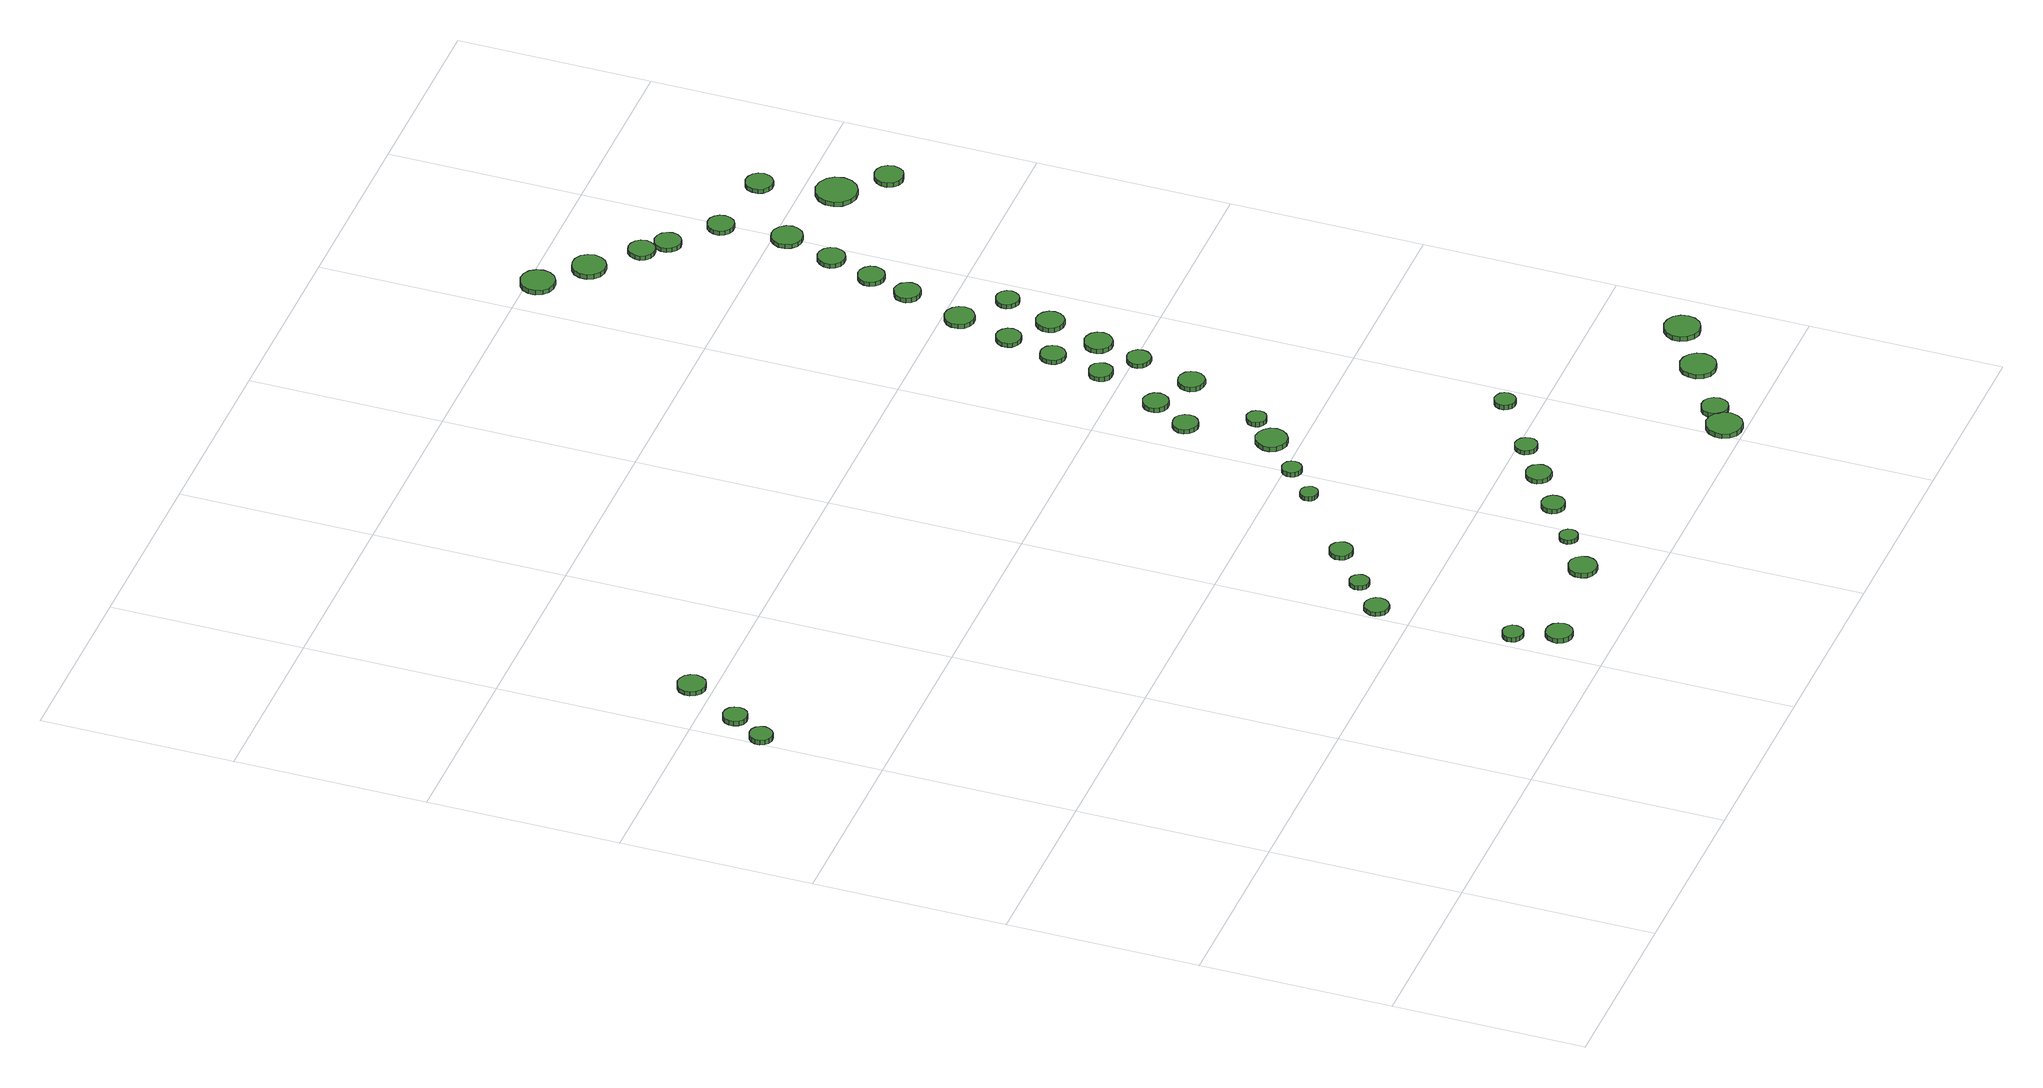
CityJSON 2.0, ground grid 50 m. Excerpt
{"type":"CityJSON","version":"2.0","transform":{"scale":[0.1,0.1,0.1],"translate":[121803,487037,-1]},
"CityObjects":{
"tree1":{"type":"SolitaryVegetationObject","attributes":{"function":"something"},"geometry":[{"type":"MultiSurface","lod":"1","boundaries":[[[0,1,2,3,4,5,6,7,8,9,10,11,12,13,14]],[[15,16,17,18,19,20,21,22,23,24,25,26,27,28,29]],[[0,29,28,1]],[[1,28,27,2]],[[2,27,26,3]],[[3,26,25,4]],[[4,25,24,5]],[[5,24,23,6]],[[6,23,22,7]],[[7,22,21,8]],[[8,21,20,9]],[[9,20,19,10]],[[10,19,18,11]],[[11,18,17,12]],[[12,17,16,13]],[[13,16,15,14]],[[14,15,29,0]]]}]},
"tree2":{"type":"SolitaryVegetationObject","attributes":{"function":"something"},"geometry":[{"type":"MultiSurface","lod":"1","boundaries":[[[30,31,32,33,34,35,36,37,38,39,40,41,42,43,44]],[[45,46,47,48,49,50,51,52,53,54,55,56,57,58,59]],[[30,59,58,31]],[[31,58,57,32]],[[32,57,56,33]],[[33,56,55,34]],[[34,55,54,35]],[[35,54,53,36]],[[36,53,52,37]],[[37,52,51,38]],[[38,51,50,39]],[[39,50,49,40]],[[40,49,48,41]],[[41,48,47,42]],[[42,47,46,43]],[[43,46,45,44]],[[44,45,59,30]]]}]},
"tree3":{"type":"SolitaryVegetationObject","attributes":{"function":"something"},"geometry":[{"type":"MultiSurface","lod":"1","boundaries":[[[60,61,62,63,64,65,66,67,68,69,70,71,72,73,74]],[[75,76,77,78,79,80,81,82,83,84,85,86,87,88,89]],[[60,89,88,61]],[[61,88,87,62]],[[62,87,86,63]],[[63,86,85,64]],[[64,85,84,65]],[[65,84,83,66]],[[66,83,82,67]],[[67,82,81,68]],[[68,81,80,69]],[[69,80,79,70]],[[70,79,78,71]],[[71,78,77,72]],[[72,77,76,73]],[[73,76,75,74]],[[74,75,89,60]]]}]},
"tree4":{"type":"SolitaryVegetationObject","attributes":{"function":"something"},"geometry":[{"type":"MultiSurface","lod":"1","boundaries":[[[90,91,92,93,94,95,96,97,98,99,100,101,102,103,104]],[[105,106,107,108,109,110,111,112,113,114,115,116,117,118,119]],[[90,119,118,91]],[[91,118,117,92]],[[92,117,116,93]],[[93,116,115,94]],[[94,115,114,95]],[[95,114,113,96]],[[96,113,112,97]],[[97,112,111,98]],[[98,111,110,99]],[[99,110,109,100]],[[100,109,108,101]],[[101,108,107,102]],[[102,107,106,103]],[[103,106,105,104]],[[104,105,119,90]]]}]},
"tree5":{"type":"SolitaryVegetationObject","attributes":{"function":"something"},"geometry":[{"type":"MultiSurface","lod":"1","boundaries":[[[120,121,122,123,124,125,126,127,128,129,130,131,132,133,134]],[[135,136,137,138,139,140,141,142,143,144,145,146,147,148,149]],[[120,149,148,121]],[[121,148,147,122]],[[122,147,146,123]],[[123,146,145,124]],[[124,145,144,125]],[[125,144,143,126]],[[126,143,142,127]],[[127,142,141,128]],[[128,141,140,129]],[[129,140,139,130]],[[130,139,138,131]],[[131,138,137,132]],[[132,137,136,133]],[[133,136,135,134]],[[134,135,149,120]]]}]},
"tree6":{"type":"SolitaryVegetationObject","attributes":{"function":"something"},"geometry":[{"type":"MultiSurface","lod":"1","boundaries":[[[150,151,152,153,154,155,156,157,158,159,160,161,162,163,164]],[[165,166,167,168,169,170,171,172,173,174,175,176,177,178,179]],[[150,179,178,151]],[[151,178,177,152]],[[152,177,176,153]],[[153,176,175,154]],[[154,175,174,155]],[[155,174,173,156]],[[156,173,172,157]],[[157,172,171,158]],[[158,171,170,159]],[[159,170,169,160]],[[160,169,168,161]],[[161,168,167,162]],[[162,167,166,163]],[[163,166,165,164]],[[164,165,179,150]]]}]},
"tree7":{"type":"SolitaryVegetationObject","attributes":{"function":"something"},"geometry":[{"type":"MultiSurface","lod":"1","boundaries":[[[180,181,182,183,184,185,186,187,188,189,190,191,192,193,194]],[[195,196,197,198,199,200,201,202,203,204,205,206,207,208,209]],[[180,209,208,181]],[[181,208,207,182]],[[182,207,206,183]],[[183,206,205,184]],[[184,205,204,185]],[[185,204,203,186]],[[186,203,202,187]],[[187,202,201,188]],[[188,201,200,189]],[[189,200,199,190]],[[190,199,198,191]],[[191,198,197,192]],[[192,197,196,193]],[[193,196,195,194]],[[194,195,209,180]]]}]},
"tree8":{"type":"SolitaryVegetationObject","attributes":{"function":"something"},"geometry":[{"type":"MultiSurface","lod":"1","boundaries":[[[210,211,212,213,214,215,216,217,218,219,220,221,222,223,224]],[[225,226,227,228,229,230,231,232,233,234,235,236,237,238,239]],[[210,239,238,211]],[[211,238,237,212]],[[212,237,236,213]],[[213,236,235,214]],[[214,235,234,215]],[[215,234,233,216]],[[216,233,232,217]],[[217,232,231,218]],[[218,231,230,219]],[[219,230,229,220]],[[220,229,228,221]],[[221,228,227,222]],[[222,227,226,223]],[[223,226,225,224]],[[224,225,239,210]]]}]},
"tree9":{"type":"SolitaryVegetationObject","attributes":{"function":"something"},"geometry":[{"type":"MultiSurface","lod":"1","boundaries":[[[240,241,242,243,244,245,246,247,248,249,250,251,252,253,254]],[[255,256,257,258,259,260,261,262,263,264,265,266,267,268,269]],[[240,269,268,241]],[[241,268,267,242]],[[242,267,266,243]],[[243,266,265,244]],[[244,265,264,245]],[[245,264,263,246]],[[246,263,262,247]],[[247,262,261,248]],[[248,261,260,249]],[[249,260,259,250]],[[250,259,258,251]],[[251,258,257,252]],[[252,257,256,253]],[[253,256,255,254]],[[254,255,269,240]]]}]},
"tree10":{"type":"SolitaryVegetationObject","attributes":{"function":"something"},"geometry":[{"type":"MultiSurface","lod":"1","boundaries":[[[270,271,272,273,274,275,276,277,278,279,280,281,282,283,284]],[[285,286,287,288,289,290,291,292,293,294,295,296,297,298,299]],[[270,299,298,271]],[[271,298,297,272]],[[272,297,296,273]],[[273,296,295,274]],[[274,295,294,275]],[[275,294,293,276]],[[276,293,292,277]],[[277,292,291,278]],[[278,291,290,279]],[[279,290,289,280]],[[280,289,288,281]],[[281,288,287,282]],[[282,287,286,283]],[[283,286,285,284]],[[284,285,299,270]]]}]},
"tree11":{"type":"SolitaryVegetationObject","attributes":{"function":"something"},"geometry":[{"type":"MultiSurface","lod":"1","boundaries":[[[300,301,302,303,304,305,306,307,308,309,310,311,312,313,314]],[[315,316,317,318,319,320,321,322,323,324,325,326,327,328,329]],[[300,329,328,301]],[[301,328,327,302]],[[302,327,326,303]],[[303,326,325,304]],[[304,325,324,305]],[[305,324,323,306]],[[306,323,322,307]],[[307,322,321,308]],[[308,321,320,309]],[[309,320,319,310]],[[310,319,318,311]],[[311,318,317,312]],[[312,317,316,313]],[[313,316,315,314]],[[314,315,329,300]]]}]},
"tree12":{"type":"SolitaryVegetationObject","attributes":{"function":"something"},"geometry":[{"type":"MultiSurface","lod":"1","boundaries":[[[330,331,332,333,334,335,336,337,338,339,340,341,342,343,344]],[[345,346,347,348,349,350,351,352,353,354,355,356,357,358,359]],[[330,359,358,331]],[[331,358,357,332]],[[332,357,356,333]],[[333,356,355,334]],[[334,355,354,335]],[[335,354,353,336]],[[336,353,352,337]],[[337,352,351,338]],[[338,351,350,339]],[[339,350,349,340]],[[340,349,348,341]],[[341,348,347,342]],[[342,347,346,343]],[[343,346,345,344]],[[344,345,359,330]]]}]},
"tree13":{"type":"SolitaryVegetationObject","attributes":{"function":"something"},"geometry":[{"type":"MultiSurface","lod":"1","boundaries":[[[360,361,362,363,364,365,366,367,368,369,370,371,372,373,374]],[[375,376,377,378,379,380,381,382,383,384,385,386,387,388,389]],[[360,389,388,361]],[[361,388,387,362]],[[362,387,386,363]],[[363,386,385,364]],[[364,385,384,365]],[[365,384,383,366]],[[366,383,382,367]],[[367,382,381,368]],[[368,381,380,369]],[[369,380,379,370]],[[370,379,378,371]],[[371,378,377,372]],[[372,377,376,373]],[[373,376,375,374]],[[374,375,389,360]]]}]},
"tree14":{"type":"SolitaryVegetationObject","attributes":{"function":"something"},"geometry":[{"type":"MultiSurface","lod":"1","boundaries":[[[390,391,392,393,394,395,396,397,398,399,400,401,402,403,404]],[[405,406,407,408,409,410,411,412,413,414,415,416,417,418,419]],[[390,419,418,391]],[[391,418,417,392]],[[392,417,416,393]],[[393,416,415,394]],[[394,415,414,395]],[[395,414,413,396]],[[396,413,412,397]],[[397,412,411,398]],[[398,411,410,399]],[[399,410,409,400]],[[400,409,408,401]],[[401,408,407,402]],[[402,407,406,403]],[[403,406,405,404]],[[404,405,419,390]]]}]},
"tree15":{"type":"SolitaryVegetationObject","attributes":{"function":"something"},"geometry":[{"type":"MultiSurface","lod":"1","boundaries":[[[420,421,422,423,424,425,426,427,428,429,430,431,432,433,434]],[[435,436,437,438,439,440,441,442,443,444,445,446,447,448,449]],[[420,449,448,421]],[[421,448,447,422]],[[422,447,446,423]],[[423,446,445,424]],[[424,445,444,425]],[[425,444,443,426]],[[426,443,442,427]],[[427,442,441,428]],[[428,441,440,429]],[[429,440,439,430]],[[430,439,438,431]],[[431,438,437,432]],[[432,437,436,433]],[[433,436,435,434]],[[434,435,449,420]]]}]},
"tree16":{"type":"SolitaryVegetationObject","attributes":{"function":"something"},"geometry":[{"type":"MultiSurface","lod":"1","boundaries":[[[450,451,452,453,454,455,456,457,458,459,460,461,462,463,464]],[[465,466,467,468,469,470,471,472,473,474,475,476,477,478,479]],[[450,479,478,451]],[[451,478,477,452]],[[452,477,476,453]],[[453,476,475,454]],[[454,475,474,455]],[[455,474,473,456]],[[456,473,472,457]],[[457,472,471,458]],[[458,471,470,459]],[[459,470,469,460]],[[460,469,468,461]],[[461,468,467,462]],[[462,467,466,463]],[[463,466,465,464]],[[464,465,479,450]]]}]},
"tree17":{"type":"SolitaryVegetationObject","attributes":{"function":"something"},"geometry":[{"type":"MultiSurface","lod":"1","boundaries":[[[480,481,482,483,484,485,486,487,488,489,490,491,492,493,494]],[[495,496,497,498,499,500,501,502,503,504,505,506,507,508,509]],[[480,509,508,481]],[[481,508,507,482]],[[482,507,506,483]],[[483,506,505,484]],[[484,505,504,485]],[[485,504,503,486]],[[486,503,502,487]],[[487,502,501,488]],[[488,501,500,489]],[[489,500,499,490]],[[490,499,498,491]],[[491,498,497,492]],[[492,497,496,493]],[[493,496,495,494]],[[494,495,509,480]]]}]},
"tree18":{"type":"SolitaryVegetationObject","attributes":{"function":"something"},"geometry":[{"type":"MultiSurface","lod":"1","boundaries":[[[510,511,512,513,514,515,516,517,518,519,520,521,522,523,524]],[[525,526,527,528,529,530,531,532,533,534,535,536,537,538,539]],[[510,539,538,511]],[[511,538,537,512]],[[512,537,536,513]],[[513,536,535,514]],[[514,535,534,515]],[[515,534,533,516]],[[516,533,532,517]],[[517,532,531,518]],[[518,531,530,519]],[[519,530,529,520]],[[520,529,528,521]],[[521,528,527,522]],[[522,527,526,523]],[[523,526,525,524]],[[524,525,539,510]]]}]},
"tree19":{"type":"SolitaryVegetationObject","attributes":{"function":"something"},"geometry":[{"type":"MultiSurface","lod":"1","boundaries":[[[540,541,542,543,544,545,546,547,548,549,550,551,552,553,554]],[[555,556,557,558,559,560,561,562,563,564,565,566,567,568,569]],[[540,569,568,541]],[[541,568,567,542]],[[542,567,566,543]],[[543,566,565,544]],[[544,565,564,545]],[[545,564,563,546]],[[546,563,562,547]],[[547,562,561,548]],[[548,561,560,549]],[[549,560,559,550]],[[550,559,558,551]],[[551,558,557,552]],[[552,557,556,553]],[[553,556,555,554]],[[554,555,569,540]]]}]},
"tree20":{"type":"SolitaryVegetationObject","attributes":{"function":"something"},"geometry":[{"type":"MultiSurface","lod":"1","boundaries":[[[570,571,572,573,574,575,576,577,578,579,580,581,582,583,584]],[[585,586,587,588,589,590,591,592,593,594,595,596,597,598,599]],[[570,599,598,571]],[[571,598,597,572]],[[572,597,596,573]],[[573,596,595,574]],[[574,595,594,575]],[[575,594,593,576]],[[576,593,592,577]],[[577,592,591,578]],[[578,591,590,579]],[[579,590,589,580]],[[580,589,588,581]],[[581,588,587,582]],[[582,587,586,583]],[[583,586,585,584]],[[584,585,599,570]]]}]},
"tree21":{"type":"SolitaryVegetationObject","attributes":{"function":"something"},"geometry":[{"type":"MultiSurface","lod":"1","boundaries":[[[600,601,602,603,604,605,606,607,608,609,610,611,612,613,614]],[[615,616,617,618,619,620,621,622,623,624,625,626,627,628,629]],[[600,629,628,601]],[[601,628,627,602]],[[602,627,626,603]],[[603,626,625,604]],[[604,625,624,605]],[[605,624,623,606]],[[606,623,622,607]],[[607,622,621,608]],[[608,621,620,609]],[[609,620,619,610]],[[610,619,618,611]],[[611,618,617,612]],[[612,617,616,613]],[[613,616,615,614]],[[614,615,629,600]]]}]},
"tree22":{"type":"SolitaryVegetationObject","attributes":{"function":"something"},"geometry":[{"type":"MultiSurface","lod":"1","boundaries":[[[630,631,632,633,634,635,636,637,638,639,640,641,642,643,644]],[[645,646,647,648,649,650,651,652,653,654,655,656,657,658,659]],[[630,659,658,631]],[[631,658,657,632]],[[632,657,656,633]],[[633,656,655,634]],[[634,655,654,635]],[[635,654,653,636]],[[636,653,652,637]],[[637,652,651,638]],[[638,651,650,639]],[[639,650,649,640]],[[640,649,648,641]],[[641,648,647,642]],[[642,647,646,643]],[[643,646,645,644]],[[644,645,659,630]]]}]},
"tree23":{"type":"SolitaryVegetationObject","attributes":{"function":"something"},"geometry":[{"type":"MultiSurface","lod":"1","boundaries":[[[660,661,662,663,664,665,666,667,668,669,670,671,672,673,674]],[[675,676,677,678,679,680,681,682,683,684,685,686,687,688,689]],[[660,689,688,661]],[[661,688,687,662]],[[662,687,686,663]],[[663,686,685,664]],[[664,685,684,665]],[[665,684,683,666]],[[666,683,682,667]],[[667,682,681,668]],[[668,681,680,669]],[[669,680,679,670]],[[670,679,678,671]],[[671,678,677,672]],[[672,677,676,673]],[[673,676,675,674]],[[674,675,689,660]]]}]},
"tree24":{"type":"SolitaryVegetationObject","attributes":{"function":"something"},"geometry":[{"type":"MultiSurface","lod":"1","boundaries":[[[690,691,692,693,694,695,696,697,698,699,700,701,702,703,704]],[[705,706,707,708,709,710,711,712,713,714,715,716,717,718,719]],[[690,719,718,691]],[[691,718,717,692]],[[692,717,716,693]],[[693,716,715,694]],[[694,715,714,695]],[[695,714,713,696]],[[696,713,712,697]],[[697,712,711,698]],[[698,711,710,699]],[[699,710,709,700]],[[700,709,708,701]],[[701,708,707,702]],[[702,707,706,703]],[[703,706,705,704]],[[704,705,719,690]]]}]},
"tree25":{"type":"SolitaryVegetationObject","attributes":{"function":"something"},"geometry":[{"type":"MultiSurface","lod":"1","boundaries":[[[720,721,722,723,724,725,726,727,728,729,730,731,732,733,734]],[[735,736,737,738,739,740,741,742,743,744,745,746,747,748,749]],[[720,749,748,721]],[[721,748,747,722]],[[722,747,746,723]],[[723,746,745,724]],[[724,745,744,725]],[[725,744,743,726]],[[726,743,742,727]],[[727,742,741,728]],[[728,741,740,729]],[[729,740,739,730]],[[730,739,738,731]],[[731,738,737,732]],[[732,737,736,733]],[[733,736,735,734]],[[734,735,749,720]]]}]},
"tree26":{"type":"SolitaryVegetationObject","attributes":{"function":"something"},"geometry":[{"type":"MultiSurface","lod":"1","boundaries":[[[750,751,752,753,754,755,756,757,758,759,760,761,762,763,764]],[[765,766,767,768,769,770,771,772,773,774,775,776,777,778,779]],[[750,779,778,751]],[[751,778,777,752]],[[752,777,776,753]],[[753,776,775,754]],[[754,775,774,755]],[[755,774,773,756]],[[756,773,772,757]],[[757,772,771,758]],[[758,771,770,759]],[[759,770,769,760]],[[760,769,768,761]],[[761,768,767,762]],[[762,767,766,763]],[[763,766,765,764]],[[764,765,779,750]]]}]},
"tree27":{"type":"SolitaryVegetationObject","attributes":{"function":"something"},"geometry":[{"type":"MultiSurface","lod":"1","boundaries":[[[780,781,782,783,784,785,786,787,788,789,790,791,792,793,794]],[[795,796,797,798,799,800,801,802,803,804,805,806,807,808,809]],[[780,809,808,781]],[[781,808,807,782]],[[782,807,806,783]],[[783,806,805,784]],[[784,805,804,785]],[[785,804,803,786]],[[786,803,802,787]],[[787,802,801,788]],[[788,801,800,789]],[[789,800,799,790]],[[790,799,798,791]],[[791,798,797,792]],[[792,797,796,793]],[[793,796,795,794]],[[794,795,809,780]]]}]},
"tree28":{"type":"SolitaryVegetationObject","attributes":{"function":"something"},"geometry":[{"type":"MultiSurface","lod":"1","boundaries":[[[810,811,812,813,814,815,816,817,818,819,820,821,822,823,824]],[[825,826,827,828,829,830,831,832,833,834,835,836,837,838,839]],[[810,839,838,811]],[[811,838,837,812]],[[812,837,836,813]],[[813,836,835,814]],[[814,835,834,815]],[[815,834,833,816]],[[816,833,832,817]],[[817,832,831,818]],[[818,831,830,819]],[[819,830,829,820]],[[820,829,828,821]],[[821,828,827,822]],[[822,827,826,823]],[[823,826,825,824]],[[824,825,839,810]]]}]},
"tree29":{"type":"SolitaryVegetationObject","attributes":{"function":"something"},"geometry":[{"type":"MultiSurface","lod":"1","boundaries":[[[840,841,842,843,844,845,846,847,848,849,850,851,852,853,854]],[[855,856,857,858,859,860,861,862,863,864,865,866,867,868,869]],[[840,869,868,841]],[[841,868,867,842]],[[842,867,866,843]],[[843,866,865,844]],[[844,865,864,845]],[[845,864,863,846]],[[846,863,862,847]],[[847,862,861,848]],[[848,861,860,849]],[[849,860,859,850]],[[850,859,858,851]],[[851,858,857,852]],[[852,857,856,853]],[[853,856,855,854]],[[854,855,869,840]]]}]},
"tree30":{"type":"SolitaryVegetationObject","attributes":{"function":"something"},"geometry":[{"type":"MultiSurface","lod":"1","boundaries":[[[870,871,872,873,874,875,876,877,878,879,880,881,882,883,884]],[[885,886,887,888,889,890,891,892,893,894,895,896,897,898,899]],[[870,899,898,871]],[[871,898,897,872]],[[872,897,896,873]],[[873,896,895,874]],[[874,895,894,875]],[[875,894,893,876]],[[876,893,892,877]],[[877,892,891,878]],[[878,891,890,879]],[[879,890,889,880]],[[880,889,888,881]],[[881,888,887,882]],[[882,887,886,883]],[[883,886,885,884]],[[884,885,899,870]]]}]},
"tree31":{"type":"SolitaryVegetationObject","attributes":{"function":"something"},"geometry":[{"type":"MultiSurface","lod":"1","boundaries":[[[900,901,902,903,904,905,906,907,908,909,910,911,912,913,914]],[[915,916,917,918,919,920,921,922,923,924,925,926,927,928,929]],[[900,929,928,901]],[[901,928,927,902]],[[902,927,926,903]],[[903,926,925,904]],[[904,925,924,905]],[[905,924,923,906]],[[906,923,922,907]],[[907,922,921,908]],[[908,921,920,909]],[[909,920,919,910]],[[910,919,918,911]],[[911,918,917,912]],[[912,917,916,913]],[[913,916,915,914]],[[914,915,929,900]]]}]},
"tree32":{"type":"SolitaryVegetationObject","attributes":{"function":"something"},"geometry":[{"type":"MultiSurface","lod":"1","boundaries":[[[930,931,932,933,934,935,936,937,938,939,940,941,942,943,944]],[[945,946,947,948,949,950,951,952,953,954,955,956,957,958,959]],[[930,959,958,931]],[[931,958,957,932]],[[932,957,956,933]],[[933,956,955,934]],[[934,955,954,935]],[[935,954,953,936]],[[936,953,952,937]],[[937,952,951,938]],[[938,951,950,939]],[[939,950,949,940]],[[940,949,948,941]],[[941,948,947,942]],[[942,947,946,943]],[[943,946,945,944]],[[944,945,959,930]]]}]},
"tree33":{"type":"SolitaryVegetationObject","attributes":{"function":"something"},"geometry":[{"type":"MultiSurface","lod":"1","boundaries":[[[960,961,962,963,964,965,966,967,968,969,970,971,972,973,974]],[[975,976,977,978,979,980,981,982,983,984,985,986,987,988,989]],[[960,989,988,961]],[[961,988,987,962]],[[962,987,986,963]],[[963,986,985,964]],[[964,985,984,965]],[[965,984,983,966]],[[966,983,982,967]],[[967,982,981,968]],[[968,981,980,969]],[[969,980,979,970]],[[970,979,978,971]],[[971,978,977,972]],[[972,977,976,973]],[[973,976,975,974]],[[974,975,989,960]]]}]},
"tree34":{"type":"SolitaryVegetationObject","attributes":{"function":"something"},"geometry":[{"type":"MultiSurface","lod":"1","boundaries":[[[990,991,992,993,994,995,996,997,998,999,1000,1001,1002,1003,1004]],[[1005,1006,1007,1008,1009,1010,1011,1012,1013,1014,1015,1016,1017,1018,1019]],[[990,1019,1018,991]],[[991,1018,1017,992]],[[992,1017,1016,993]],[[993,1016,1015,994]],[[994,1015,1014,995]],[[995,1014,1013,996]],[[996,1013,1012,997]],[[997,1012,1011,998]],[[998,1011,1010,999]],[[999,1010,1009,1000]],[[1000,1009,1008,1001]],[[1001,1008,1007,1002]],[[1002,1007,1006,1003]],[[1003,1006,1005,1004]],[[1004,1005,1019,990]]]}]},
"tree35":{"type":"SolitaryVegetationObject","attributes":{"function":"something"},"geometry":[{"type":"MultiSurface","lod":"1","boundaries":[[[1020,1021,1022,1023,1024,1025,1026,1027,1028,1029,1030,1031,1032,1033,1034]],[[1035,1036,1037,1038,1039,1040,1041,1042,1043,1044,1045,1046,1047,1048,1049]],[[1020,1049,1048,1021]],[[1021,1048,1047,1022]],[[1022,1047,1046,1023]],[[1023,1046,1045,1024]],[[1024,1045,1044,1025]],[[1025,1044,1043,1026]],[[1026,1043,1042,1027]],[[1027,1042,1041,1028]],[[1028,1041,1040,1029]],[[1029,1040,1039,1030]],[[1030,1039,1038,1031]],[[1031,1038,1037,1032]],[[1032,1037,1036,1033]],[[1033,1036,1035,1034]],[[1034,1035,1049,1020]]]}]},
"tree36":{"type":"SolitaryVegetationObject","attributes":{"function":"something"},"geometry":[{"type":"MultiSurface","lod":"1","boundaries":[[[1050,1051,1052,1053,1054,1055,1056,1057,1058,1059,1060,1061,1062,1063,1064]],[[1065,1066,1067,1068,1069,1070,1071,1072,1073,1074,1075,1076,1077,1078,1079]],[[1050,1079,1078,1051]],[[1051,1078,1077,1052]],[[1052,1077,1076,1053]],[[1053,1076,1075,1054]],[[1054,1075,1074,1055]],[[1055,1074,1073,1056]],[[1056,1073,1072,1057]],[[1057,1072,1071,1058]],[[1058,1071,1070,1059]],[[1059,1070,1069,1060]],[[1060,1069,1068,1061]],[[1061,1068,1067,1062]],[[1062,1067,1066,1063]],[[1063,1066,1065,1064]],[[1064,1065,1079,1050]]]}]},
"tree37":{"type":"SolitaryVegetationObject","attributes":{"function":"something"},"geometry":[{"type":"MultiSurface","lod":"1","boundaries":[[[1080,1081,1082,1083,1084,1085,1086,1087,1088,1089,1090,1091,1092,1093,1094]],[[1095,1096,1097,1098,1099,1100,1101,1102,1103,1104,1105,1106,1107,1108,1109]],[[1080,1109,1108,1081]],[[1081,1108,1107,1082]],[[1082,1107,1106,1083]],[[1083,1106,1105,1084]],[[1084,1105,1104,1085]],[[1085,1104,1103,1086]],[[1086,1103,1102,1087]],[[1087,1102,1101,1088]],[[1088,1101,1100,1089]],[[1089,1100,1099,1090]],[[1090,1099,1098,1091]],[[1091,1098,1097,1092]],[[1092,1097,1096,1093]],[[1093,1096,1095,1094]],[[1094,1095,1109,1080]]]}]},
"tree38":{"type":"SolitaryVegetationObject","attributes":{"function":"something"},"geometry":[{"type":"MultiSurface","lod":"1","boundaries":[[[1110,1111,1112,1113,1114,1115,1116,1117,1118,1119,1120,1121,1122,1123,1124]],[[1125,1126,1127,1128,1129,1130,1131,1132,1133,1134,1135,1136,1137,1138,1139]],[[1110,1139,1138,1111]],[[1111,1138,1137,1112]],[[1112,1137,1136,1113]],[[1113,1136,1135,1114]],[[1114,1135,1134,1115]],[[1115,1134,1133,1116]],[[1116,1133,1132,1117]],[[1117,1132,1131,1118]],[[1118,1131,1130,1119]],[[1119,1130,1129,1120]],[[1120,1129,1128,1121]],[[1121,1128,1127,1122]],[[1122,1127,1126,1123]],[[1123,1126,1125,1124]],[[1124,1125,1139,1110]]]}]},
"tree39":{"type":"SolitaryVegetationObject","attributes":{"function":"something"},"geometry":[{"type":"MultiSurface","lod":"1","boundaries":[[[1140,1141,1142,1143,1144,1145,1146,1147,1148,1149,1150,1151,1152,1153,1154]],[[1155,1156,1157,1158,1159,1160,1161,1162,1163,1164,1165,1166,1167,1168,1169]],[[1140,1169,1168,1141]],[[1141,1168,1167,1142]],[[1142,1167,1166,1143]],[[1143,1166,1165,1144]],[[1144,1165,1164,1145]],[[1145,1164,1163,1146]],[[1146,1163,1162,1147]],[[1147,1162,1161,1148]],[[1148,1161,1160,1149]],[[1149,1160,1159,1150]],[[1150,1159,1158,1151]],[[1151,1158,1157,1152]],[[1152,1157,1156,1153]],[[1153,1156,1155,1154]],[[1154,1155,1169,1140]]]}]},
"tree40":{"type":"SolitaryVegetationObject","attributes":{"function":"something"},"geometry":[{"type":"MultiSurface","lod":"1","boundaries":[[[1170,1171,1172,1173,1174,1175,1176,1177,1178,1179,1180,1181,1182,1183,1184]],[[1185,1186,1187,1188,1189,1190,1191,1192,1193,1194,1195,1196,1197,1198,1199]],[[1170,1199,1198,1171]],[[1171,1198,1197,1172]],[[1172,1197,1196,1173]],[[1173,1196,1195,1174]],[[1174,1195,1194,1175]],[[1175,1194,1193,1176]],[[1176,1193,1192,1177]],[[1177,1192,1191,1178]],[[1178,1191,1190,1179]],[[1179,1190,1189,1180]],[[1180,1189,1188,1181]],[[1181,1188,1187,1182]],[[1182,1187,1186,1183]],[[1183,1186,1185,1184]],[[1184,1185,1199,1170]]]}]},
"tree41":{"type":"SolitaryVegetationObject","attributes":{"function":"something"},"geometry":[{"type":"MultiSurface","lod":"1","boundaries":[[[1200,1201,1202,1203,1204,1205,1206,1207,1208,1209,1210,1211,1212,1213,1214]],[[1215,1216,1217,1218,1219,1220,1221,1222,1223,1224,1225,1226,1227,1228,1229]],[[1200,1229,1228,1201]],[[1201,1228,1227,1202]],[[1202,1227,1226,1203]],[[1203,1226,1225,1204]],[[1204,1225,1224,1205]],[[1205,1224,1223,1206]],[[1206,1223,1222,1207]],[[1207,1222,1221,1208]],[[1208,1221,1220,1209]],[[1209,1220,1219,1210]],[[1210,1219,1218,1211]],[[1211,1218,1217,1212]],[[1212,1217,1216,1213]],[[1213,1216,1215,1214]],[[1214,1215,1229,1200]]]}]},
"tree42":{"type":"SolitaryVegetationObject","attributes":{"function":"something"},"geometry":[{"type":"MultiSurface","lod":"1","boundaries":[[[1230,1231,1232,1233,1234,1235,1236,1237,1238,1239,1240,1241,1242,1243,1244]],[[1245,1246,1247,1248,1249,1250,1251,1252,1253,1254,1255,1256,1257,1258,1259]],[[1230,1259,1258,1231]],[[1231,1258,1257,1232]],[[1232,1257,1256,1233]],[[1233,1256,1255,1234]],[[1234,1255,1254,1235]],[[1235,1254,1253,1236]],[[1236,1253,1252,1237]],[[1237,1252,1251,1238]],[[1238,1251,1250,1239]],[[1239,1250,1249,1240]],[[1240,1249,1248,1241]],[[1241,1248,1247,1242]],[[1242,1247,1246,1243]],[[1243,1246,1245,1244]],[[1244,1245,1259,1230]]]}]},
"tree43":{"type":"SolitaryVegetationObject","attributes":{"function":"something"},"geometry":[{"type":"MultiSurface","lod":"1","boundaries":[[[1260,1261,1262,1263,1264,1265,1266,1267,1268,1269,1270,1271,1272,1273,1274]],[[1275,1276,1277,1278,1279,1280,1281,1282,1283,1284,1285,1286,1287,1288,1289]],[[1260,1289,1288,1261]],[[1261,1288,1287,1262]],[[1262,1287,1286,1263]],[[1263,1286,1285,1264]],[[1264,1285,1284,1265]],[[1265,1284,1283,1266]],[[1266,1283,1282,1267]],[[1267,1282,1281,1268]],[[1268,1281,1280,1269]],[[1269,1280,1279,1270]],[[1270,1279,1278,1271]],[[1271,1278,1277,1272]],[[1272,1277,1276,1273]],[[1273,1276,1275,1274]],[[1274,1275,1289,1260]]]}]},
"tree44":{"type":"SolitaryVegetationObject","attributes":{"function":"something"},"geometry":[{"type":"MultiSurface","lod":"1","boundaries":[[[1290,1291,1292,1293,1294,1295,1296,1297,1298,1299,1300,1301,1302,1303,1304]],[[1305,1306,1307,1308,1309,1310,1311,1312,1313,1314,1315,1316,1317,1318,1319]],[[1290,1319,1318,1291]],[[1291,1318,1317,1292]],[[1292,1317,1316,1293]],[[1293,1316,1315,1294]],[[1294,1315,1314,1295]],[[1295,1314,1313,1296]],[[1296,1313,1312,1297]],[[1297,1312,1311,1298]],[[1298,1311,1310,1299]],[[1299,1310,1309,1300]],[[1300,1309,1308,1301]],[[1301,1308,1307,1302]],[[1302,1307,1306,1303]],[[1303,1306,1305,1304]],[[1304,1305,1319,1290]]]}]},
"tree45":{"type":"SolitaryVegetationObject","attributes":{"function":"something"},"geometry":[{"type":"MultiSurface","lod":"1","boundaries":[[[1320,1321,1322,1323,1324,1325,1326,1327,1328,1329,1330,1331,1332,1333,1334]],[[1335,1336,1337,1338,1339,1340,1341,1342,1343,1344,1345,1346,1347,1348,1349]],[[1320,1349,1348,1321]],[[1321,1348,1347,1322]],[[1322,1347,1346,1323]],[[1323,1346,1345,1324]],[[1324,1345,1344,1325]],[[1325,1344,1343,1326]],[[1326,1343,1342,1327]],[[1327,1342,1341,1328]],[[1328,1341,1340,1329]],[[1329,1340,1339,1330]],[[1330,1339,1338,1331]],[[1331,1338,1337,1332]],[[1332,1337,1336,1333]],[[1333,1336,1335,1334]],[[1334,1335,1349,1320]]]}]}
},
"vertices":[
[59,1825,19],[56,1837,19],[49,1847,19],[38,1853,19],[26,1854,19],[14,1850,19],[5,1842,19],[0,1831,19],[0,1818,19],[5,1807,19],[14,1799,19],[26,1795,19],[38,1797,19],[49,1803,19],[56,1813,19],[56,1813,6],[49,1803,6],[38,1797,6],[26,1795,6],[14,1799,6],[5,1807,6],[0,1818,6],[0,1831,6],[5,1842,6],[14,1850,6],[26,1854,6],[38,1853,6],[49,1847,6],[56,1837,6],[59,1825,6],
[111,1910,21],[108,1923,21],[101,1933,21],[90,1939,21],[77,1941,21],[65,1937,21],[55,1928,21],[50,1916,21],[50,1904,21],[55,1892,21],[65,1883,21],[77,1879,21],[90,1881,21],[101,1887,21],[108,1897,21],[108,1897,8],[101,1887,8],[90,1881,8],[77,1879,8],[65,1883,8],[55,1892,8],[50,1904,8],[50,1916,8],[55,1928,8],[65,1937,8],[77,1941,8],[90,1939,8],[101,1933,8],[108,1923,8],[111,1910,8],
[198,2052,24],[194,2067,24],[186,2079,24],[173,2086,24],[158,2088,24],[143,2083,24],[132,2073,24],[126,2059,24],[126,2044,24],[132,2031,24],[143,2021,24],[158,2016,24],[173,2018,24],[186,2025,24],[194,2037,24],[194,2037,12],[186,2025,12],[173,2018,12],[158,2016,12],[143,2021,12],[132,2031,12],[126,2044,12],[126,2059,12],[132,2073,12],[143,2083,12],[158,2088,12],[173,2086,12],[186,2079,12],[194,2067,12],[198,2052,12],
[1060,240,30],[1058,251,30],[1051,260,30],[1042,265,30],[1031,266,30],[1020,263,30],[1012,256,30],[1007,246,30],[1007,235,30],[1012,225,30],[1020,217,30],[1031,214,30],[1042,215,30],[1051,220,30],[1058,229,30],[1058,229,17],[1051,220,17],[1042,215,17],[1031,214,17],[1020,217,17],[1012,225,17],[1007,235,17],[1007,246,17],[1012,256,17],[1020,263,17],[1031,266,17],[1042,265,17],[1051,260,17],[1058,251,17],[1060,240,17],
[1113,136,26],[1110,150,26],[1102,161,26],[1089,168,26],[1075,170,26],[1062,166,26],[1052,156,26],[1046,143,26],[1046,129,26],[1052,116,26],[1062,107,26],[1075,103,26],[1089,104,26],[1102,111,26],[1110,123,26],[1110,123,13],[1102,111,13],[1089,104,13],[1075,103,13],[1062,107,13],[1052,116,13],[1046,129,13],[1046,143,13],[1052,156,13],[1062,166,13],[1075,170,13],[1089,168,13],[1102,161,13],[1110,150,13],[1113,136,13],
[1062,592,25],[1059,604,25],[1052,615,25],[1041,621,25],[1028,623,25],[1015,619,25],[1006,610,25],[1001,598,25],[1001,585,25],[1006,574,25],[1015,565,25],[1028,561,25],[1041,562,25],[1052,569,25],[1059,579,25],[1059,579,13],[1052,569,13],[1041,562,13],[1028,561,13],[1015,565,13],[1006,574,13],[1001,585,13],[1001,598,13],[1006,610,13],[1015,619,13],[1028,623,13],[1041,621,13],[1052,615,13],[1059,604,13],[1062,592,13],
[1138,666,25],[1136,676,25],[1130,684,25],[1121,690,25],[1111,691,25],[1101,688,25],[1093,681,25],[1089,671,25],[1089,661,25],[1093,651,25],[1101,644,25],[1111,641,25],[1121,642,25],[1130,647,25],[1136,656,25],[1136,656,13],[1130,647,13],[1121,642,13],[1111,641,13],[1101,644,13],[1093,651,13],[1089,661,13],[1089,671,13],[1093,681,13],[1101,688,13],[1111,691,13],[1121,690,13],[1130,684,13],[1136,676,13],[1138,666,13],
[1391,175,27],[1388,189,27],[1379,202,27],[1366,209,27],[1351,211,27],[1336,206,27],[1325,196,27],[1319,182,27],[1319,167,27],[1325,153,27],[1336,143,27],[1351,138,27],[1366,140,27],[1379,148,27],[1388,160,27],[1388,160,14],[1379,148,14],[1366,140,14],[1351,138,14],[1336,143,14],[1325,153,14],[1319,167,14],[1319,182,14],[1325,196,14],[1336,206,14],[1351,211,14],[1366,209,14],[1379,202,14],[1388,189,14],[1391,175,14],
[1247,751,28],[1244,763,28],[1237,773,28],[1226,779,28],[1214,780,28],[1202,776,28],[1193,768,28],[1188,757,28],[1188,745,28],[1193,733,28],[1202,725,28],[1214,721,28],[1226,723,28],[1237,729,28],[1244,739,28],[1244,739,15],[1237,729,15],[1226,723,15],[1214,721,15],[1202,725,15],[1193,733,15],[1188,745,15],[1188,757,15],[1193,768,15],[1202,776,15],[1214,780,15],[1226,779,15],[1237,773,15],[1244,763,15],[1247,751,15],
[1487,251,25],[1485,260,25],[1479,268,25],[1471,273,25],[1461,274,25],[1452,271,25],[1445,264,25],[1441,255,25],[1441,246,25],[1445,237,25],[1452,230,25],[1461,227,25],[1471,228,25],[1479,233,25],[1485,241,25],[1485,241,13],[1479,233,13],[1471,228,13],[1461,227,13],[1452,230,13],[1445,237,13],[1441,246,13],[1441,255,13],[1445,264,13],[1452,271,13],[1461,274,13],[1471,273,13],[1479,268,13],[1485,260,13],[1487,251,13],
[1607,331,25],[1605,343,25],[1597,353,25],[1587,359,25],[1574,361,25],[1563,357,25],[1553,348,25],[1548,337,25],[1548,325,25],[1553,314,25],[1563,305,25],[1574,302,25],[1587,303,25],[1597,309,25],[1605,319,25],[1605,319,12],[1597,309,12],[1587,303,12],[1574,302,12],[1563,305,12],[1553,314,12],[1548,325,12],[1548,337,12],[1553,348,12],[1563,357,12],[1574,361,12],[1587,359,12],[1597,353,12],[1605,343,12],[1607,331,12],
[1439,905,26],[1437,914,26],[1432,922,26],[1423,927,26],[1414,928,26],[1405,925,26],[1398,918,26],[1394,910,26],[1394,900,26],[1398,892,26],[1405,886,26],[1414,883,26],[1423,884,26],[1432,888,26],[1437,896,26],[1437,896,14],[1432,888,14],[1423,884,14],[1414,883,14],[1405,886,14],[1398,892,14],[1394,900,14],[1394,910,14],[1398,918,14],[1405,925,14],[1414,928,14],[1423,927,14],[1432,922,14],[1437,914,14],[1439,905,14],
[1525,980,25],[1523,990,25],[1517,999,25],[1508,1004,25],[1497,1005,25],[1488,1002,25],[1480,995,25],[1476,985,25],[1476,975,25],[1480,966,25],[1488,959,25],[1497,955,25],[1508,956,25],[1517,962,25],[1523,970,25],[1523,970,12],[1517,962,12],[1508,956,12],[1497,955,12],[1488,959,12],[1480,966,12],[1476,975,12],[1476,985,12],[1480,995,12],[1488,1002,12],[1497,1005,12],[1508,1004,12],[1517,999,12],[1523,990,12],[1525,980,12],
[1715,407,26],[1712,420,26],[1704,431,26],[1693,438,26],[1679,439,26],[1667,435,26],[1657,426,26],[1651,414,26],[1651,400,26],[1657,388,26],[1667,379,26],[1679,375,26],[1693,376,26],[1704,383,26],[1712,394,26],[1712,394,13],[1704,383,13],[1693,376,13],[1679,375,13],[1667,379,13],[1657,388,13],[1651,400,13],[1651,414,13],[1657,426,13],[1667,435,13],[1679,439,13],[1693,438,13],[1704,431,13],[1712,420,13],[1715,407,13],
[1638,1068,25],[1634,1084,25],[1624,1097,25],[1610,1106,25],[1593,1108,25],[1577,1102,25],[1565,1091,25],[1558,1076,25],[1558,1059,25],[1565,1044,25],[1577,1033,25],[1593,1027,25],[1610,1029,25],[1624,1038,25],[1634,1051,25],[1634,1051,12],[1624,1038,12],[1610,1029,12],[1593,1027,12],[1577,1033,12],[1565,1044,12],[1558,1059,12],[1558,1076,12],[1565,1091,12],[1577,1102,12],[1593,1108,12],[1610,1106,12],[1624,1097,12],[1634,1084,12],[1638,1068,12],
[1812,475,24],[1810,487,24],[1803,496,24],[1793,502,24],[1781,504,24],[1770,500,24],[1761,492,24],[1756,481,24],[1756,470,24],[1761,459,24],[1770,451,24],[1781,447,24],[1793,449,24],[1803,454,24],[1810,464,24],[1810,464,12],[1803,454,12],[1793,449,12],[1781,447,12],[1770,451,12],[1761,459,12],[1756,470,12],[1756,481,12],[1761,492,12],[1770,500,12],[1781,504,12],[1793,502,12],[1803,496,12],[1810,487,12],[1812,475,12],
[1620,1287,25],[1617,1300,25],[1609,1311,25],[1597,1318,25],[1584,1319,25],[1571,1315,25],[1561,1306,25],[1555,1294,25],[1555,1280,25],[1561,1268,25],[1571,1259,25],[1584,1254,25],[1597,1256,25],[1609,1263,25],[1617,1274,25],[1617,1274,13],[1609,1263,13],[1597,1256,13],[1584,1254,13],[1571,1259,13],[1561,1268,13],[1555,1280,13],[1555,1294,13],[1561,1306,13],[1571,1315,13],[1584,1319,13],[1597,1318,13],[1609,1311,13],[1617,1300,13],[1620,1287,13],
[1693,1132,25],[1691,1142,25],[1685,1150,25],[1676,1156,25],[1665,1157,25],[1655,1153,25],[1647,1146,25],[1643,1137,25],[1643,1126,25],[1647,1117,25],[1655,1110,25],[1665,1106,25],[1676,1108,25],[1685,1113,25],[1691,1121,25],[1691,1121,12],[1685,1113,12],[1676,1108,12],[1665,1106,12],[1655,1110,12],[1647,1117,12],[1643,1126,12],[1643,1137,12],[1647,1146,12],[1655,1153,12],[1665,1157,12],[1676,1156,12],[1685,1150,12],[1691,1142,12],[1693,1132,12],
[2075,51,24],[2071,70,24],[2060,85,24],[2043,95,24],[2024,97,24],[2006,91,24],[1992,78,24],[1984,60,24],[1984,41,24],[1992,24,24],[2006,11,24],[2024,5,24],[2043,7,24],[2060,17,24],[2071,32,24],[2071,32,11],[2060,17,11],[2043,7,11],[2024,5,11],[2006,11,11],[1992,24,11],[1984,41,11],[1984,60,11],[1992,78,11],[2006,91,11],[2024,97,11],[2043,95,11],[2060,85,11],[2071,70,11],[2075,51,11],
[1676,1384,28],[1673,1398,28],[1665,1408,28],[1653,1415,28],[1640,1417,28],[1627,1412,28],[1617,1403,28],[1611,1391,28],[1611,1378,28],[1617,1365,28],[1627,1356,28],[1640,1352,28],[1653,1353,28],[1665,1360,28],[1673,1371,28],[1673,1371,15],[1665,1360,15],[1653,1353,15],[1640,1352,15],[1627,1356,15],[1617,1365,15],[1611,1378,15],[1611,1391,15],[1617,1403,15],[1627,1412,15],[1640,1417,15],[1653,1415,15],[1665,1408,15],[1673,1398,15],[1676,1384,15],
[1968,587,25],[1966,598,25],[1960,607,25],[1950,612,25],[1939,614,25],[1928,610,25],[1920,603,25],[1915,592,25],[1915,581,25],[1920,571,25],[1928,563,25],[1939,560,25],[1950,561,25],[1960,567,25],[1966,576,25],[1966,576,12],[1960,567,12],[1950,561,12],[1939,560,12],[1928,563,12],[1920,571,12],[1915,581,12],[1915,592,12],[1920,603,12],[1928,610,12],[1939,614,12],[1950,612,12],[1960,607,12],[1966,598,12],[1968,587,12],
[2124,97,24],[2121,111,24],[2113,123,24],[2101,130,24],[2087,131,24],[2073,127,24],[2062,117,24],[2057,104,24],[2057,90,24],[2062,77,24],[2073,68,24],[2087,63,24],[2101,65,24],[2113,72,24],[2121,83,24],[2121,83,11],[2113,72,11],[2101,65,11],[2087,63,11],[2073,68,11],[2062,77,11],[2057,90,11],[2057,104,11],[2062,117,11],[2073,127,11],[2087,131,11],[2101,130,11],[2113,123,11],[2121,111,11],[2124,97,11],
[1788,1331,29],[1785,1345,29],[1777,1356,29],[1765,1363,29],[1751,1365,29],[1737,1361,29],[1727,1351,29],[1721,1338,29],[1721,1324,29],[1727,1311,29],[1737,1302,29],[1751,1298,29],[1765,1299,29],[1777,1306,29],[1785,1318,29],[1785,1318,16],[1777,1306,16],[1765,1299,16],[1751,1298,16],[1737,1302,16],[1727,1311,16],[1721,1324,16],[1721,1338,16],[1727,1351,16],[1737,1361,16],[1751,1365,16],[1765,1363,16],[1777,1356,16],[1785,1345,16],[1788,1331,16],
[1748,1553,28],[1745,1565,28],[1738,1576,28],[1727,1582,28],[1714,1583,28],[1702,1579,28],[1692,1571,28],[1687,1559,28],[1687,1547,28],[1692,1535,28],[1702,1526,28],[1714,1523,28],[1727,1524,28],[1738,1530,28],[1745,1541,28],[1745,1541,15],[1738,1530,15],[1727,1524,15],[1714,1523,15],[1702,1526,15],[1692,1535,15],[1687,1547,15],[1687,1559,15],[1692,1571,15],[1702,1579,15],[1714,1583,15],[1727,1582,15],[1738,1576,15],[1745,1565,15],[1748,1553,15],
[1829,1483,29],[1826,1496,29],[1819,1506,29],[1808,1513,29],[1795,1514,29],[1783,1510,29],[1774,1501,29],[1768,1490,29],[1768,1477,29],[1774,1465,29],[1783,1457,29],[1795,1453,29],[1808,1454,29],[1819,1461,29],[1826,1471,29],[1826,1471,17],[1819,1461,17],[1808,1454,17],[1795,1453,17],[1783,1457,17],[1774,1465,17],[1768,1477,17],[1768,1490,17],[1774,1501,17],[1783,1510,17],[1795,1514,17],[1808,1513,17],[1819,1506,17],[1826,1496,17],[1829,1483,17],
[1781,1688,24],[1778,1701,24],[1771,1712,24],[1759,1719,24],[1746,1720,24],[1733,1716,24],[1724,1707,24],[1718,1695,24],[1718,1682,24],[1724,1670,24],[1733,1661,24],[1746,1657,24],[1759,1658,24],[1771,1665,24],[1778,1676,24],[1778,1676,12],[1771,1665,12],[1759,1658,12],[1746,1657,12],[1733,1661,12],[1724,1670,12],[1718,1682,12],[1718,1695,12],[1724,1707,12],[1733,1716,12],[1746,1720,12],[1759,1719,12],[1771,1712,12],[1778,1701,12],[1781,1688,12],
[2282,193,26],[2278,212,26],[2267,227,26],[2251,237,26],[2232,239,26],[2214,233,26],[2199,220,26],[2192,203,26],[2192,184,26],[2199,166,26],[2214,153,26],[2232,148,26],[2251,150,26],[2267,159,26],[2278,174,26],[2278,174,14],[2267,159,14],[2251,150,14],[2232,148,14],[2214,153,14],[2199,166,14],[2192,184,14],[2192,203,14],[2199,220,14],[2214,233,14],[2232,239,14],[2251,237,14],[2267,227,14],[2278,212,14],[2282,193,14],
[1871,1601,24],[1868,1616,24],[1859,1628,24],[1846,1635,24],[1831,1637,24],[1817,1632,24],[1806,1622,24],[1800,1609,24],[1800,1594,24],[1806,1580,24],[1817,1570,24],[1831,1566,24],[1846,1567,24],[1859,1575,24],[1868,1587,24],[1868,1587,11],[1859,1575,11],[1846,1567,11],[1831,1566,11],[1817,1570,11],[1806,1580,11],[1800,1594,11],[1800,1609,11],[1806,1622,11],[1817,1632,11],[1831,1637,11],[1846,1635,11],[1859,1628,11],[1868,1616,11],[1871,1601,11],
[1812,1814,24],[1809,1827,24],[1801,1838,24],[1790,1844,24],[1777,1846,24],[1764,1842,24],[1754,1833,24],[1749,1821,24],[1749,1807,24],[1754,1795,24],[1764,1786,24],[1777,1782,24],[1790,1784,24],[1801,1790,24],[1809,1801,24],[1809,1801,12],[1801,1790,12],[1790,1784,12],[1777,1782,12],[1764,1786,12],[1754,1795,12],[1749,1807,12],[1749,1821,12],[1754,1833,12],[1764,1842,12],[1777,1846,12],[1790,1844,12],[1801,1838,12],[1809,1827,12],[1812,1814,12],
[1849,1952,30],[1846,1967,30],[1836,1980,30],[1823,1988,30],[1807,1990,30],[1792,1985,30],[1780,1974,30],[1774,1960,30],[1774,1944,30],[1780,1929,30],[1792,1919,30],[1807,1914,30],[1823,1916,30],[1836,1924,30],[1846,1936,30],[1846,1936,18],[1836,1924,18],[1823,1916,18],[1807,1914,18],[1792,1919,18],[1780,1929,18],[1774,1944,18],[1774,1960,18],[1780,1974,18],[1792,1985,18],[1807,1990,18],[1823,1988,18],[1836,1980,18],[1846,1967,18],[1849,1952,18],
[1913,1741,24],[1910,1756,24],[1901,1768,24],[1888,1775,24],[1873,1777,24],[1859,1772,24],[1848,1762,24],[1842,1748,24],[1842,1734,24],[1848,1720,24],[1859,1710,24],[1873,1706,24],[1888,1707,24],[1901,1715,24],[1910,1727,24],[1910,1727,11],[1901,1715,11],[1888,1707,11],[1873,1706,11],[1859,1710,11],[1848,1720,11],[1842,1734,11],[1842,1748,11],[1848,1762,11],[1859,1772,11],[1873,1777,11],[1888,1775,11],[1901,1768,11],[1910,1756,11],[1913,1741,11],
[2418,283,25],[2414,302,25],[2403,318,25],[2386,327,25],[2367,329,25],[2349,323,25],[2335,310,25],[2327,293,25],[2327,274,25],[2335,257,25],[2349,244,25],[2367,238,25],[2386,240,25],[2403,249,25],[2414,265,25],[2414,265,12],[2403,249,12],[2386,240,12],[2367,238,12],[2349,244,12],[2335,257,12],[2327,274,12],[2327,293,12],[2335,310,12],[2349,323,12],[2367,329,12],[2386,327,12],[2403,318,12],[2414,302,12],[2418,283,12],
[1954,1869,27],[1951,1881,27],[1944,1891,27],[1933,1897,27],[1921,1898,27],[1909,1894,27],[1900,1886,27],[1895,1875,27],[1895,1862,27],[1900,1851,27],[1909,1843,27],[1921,1839,27],[1933,1840,27],[1944,1847,27],[1951,1857,27],[1951,1857,15],[1944,1847,15],[1933,1840,15],[1921,1839,15],[1909,1843,15],[1900,1851,15],[1895,1862,15],[1895,1875,15],[1900,1886,15],[1909,1894,15],[1921,1898,15],[1933,1897,15],[1944,1891,15],[1951,1881,15],[1954,1869,15],
[1649,2970,27],[1645,2988,27],[1635,3003,27],[1619,3012,27],[1601,3014,27],[1583,3008,27],[1570,2996,27],[1562,2979,27],[1562,2961,27],[1570,2944,27],[1583,2932,27],[1601,2927,27],[1619,2928,27],[1635,2938,27],[1645,2952,27],[1645,2952,14],[1635,2938,14],[1619,2928,14],[1601,2927,14],[1583,2932,14],[1570,2944,14],[1562,2961,14],[1562,2979,14],[1570,2996,14],[1583,3008,14],[1601,3014,14],[1619,3012,14],[1635,3003,14],[1645,2988,14],[1649,2970,14],
[1900,2107,30],[1897,2121,30],[1889,2132,30],[1877,2139,30],[1863,2141,30],[1850,2136,30],[1839,2127,30],[1833,2114,30],[1833,2100,30],[1839,2087,30],[1850,2078,30],[1863,2074,30],[1877,2075,30],[1889,2082,30],[1897,2093,30],[1897,2093,17],[1889,2082,17],[1877,2075,17],[1863,2074,17],[1850,2078,17],[1839,2087,17],[1833,2100,17],[1833,2114,17],[1839,2127,17],[1850,2136,17],[1863,2141,17],[1877,2139,17],[1889,2132,17],[1897,2121,17],[1900,2107,17],
[1752,2875,26],[1748,2892,26],[1738,2907,26],[1722,2916,26],[1704,2917,26],[1687,2912,26],[1674,2900,26],[1667,2884,26],[1667,2866,26],[1674,2850,26],[1687,2838,26],[1704,2832,26],[1722,2834,26],[1738,2843,26],[1748,2857,26],[1748,2857,13],[1738,2843,13],[1722,2834,13],[1704,2832,13],[1687,2838,13],[1674,2850,13],[1667,2866,13],[1667,2884,13],[1674,2900,13],[1687,2912,13],[1704,2917,13],[1722,2916,13],[1738,2907,13],[1748,2892,13],[1752,2875,13],
[1942,2216,23],[1939,2230,23],[1931,2241,23],[1919,2248,23],[1905,2250,23],[1891,2245,23],[1881,2236,23],[1875,2223,23],[1875,2209,23],[1881,2196,23],[1891,2187,23],[1905,2182,23],[1919,2184,23],[1931,2191,23],[1939,2202,23],[1939,2202,11],[1931,2191,11],[1919,2184,11],[1905,2182,11],[1891,2187,11],[1881,2196,11],[1875,2209,11],[1875,2223,11],[1881,2236,11],[1891,2245,11],[1905,2250,11],[1919,2248,11],[1931,2241,11],[1939,2230,11],[1942,2216,11],
[1984,2334,22],[1980,2348,22],[1972,2360,22],[1959,2367,22],[1945,2369,22],[1931,2364,22],[1920,2354,22],[1914,2341,22],[1914,2326,22],[1920,2313,22],[1931,2303,22],[1945,2299,22],[1959,2300,22],[1972,2308,22],[1980,2319,22],[1980,2319,10],[1972,2308,10],[1959,2300,10],[1945,2299,10],[1931,2303,10],[1920,2313,10],[1914,2326,10],[1914,2341,10],[1920,2354,10],[1931,2364,10],[1945,2369,10],[1959,2367,10],[1972,2360,10],[1980,2348,10],[1984,2334,10],
[1851,2777,26],[1848,2791,26],[1840,2802,26],[1828,2809,26],[1814,2811,26],[1800,2807,26],[1790,2797,26],[1784,2784,26],[1784,2770,26],[1790,2758,26],[1800,2748,26],[1814,2744,26],[1828,2745,26],[1840,2752,26],[1848,2764,26],[1848,2764,14],[1840,2752,14],[1828,2745,14],[1814,2744,14],[1800,2748,14],[1790,2758,14],[1784,2770,14],[1784,2784,14],[1790,2797,14],[1800,2807,14],[1814,2811,14],[1828,2809,14],[1840,2802,14],[1848,2791,14],[1851,2777,14],
[1903,2728,26],[1900,2742,26],[1892,2753,26],[1880,2760,26],[1866,2762,26],[1852,2757,26],[1842,2748,26],[1836,2735,26],[1836,2721,26],[1842,2708,26],[1852,2699,26],[1866,2694,26],[1880,2696,26],[1892,2703,26],[1900,2714,26],[1900,2714,14],[1892,2703,14],[1880,2696,14],[1866,2694,14],[1852,2699,14],[1842,2708,14],[1836,2721,14],[1836,2735,14],[1842,2748,14],[1852,2757,14],[1866,2762,14],[1880,2760,14],[1892,2753,14],[1900,2742,14],[1903,2728,14],
[2028,2462,26],[2024,2478,26],[2014,2492,26],[2000,2500,26],[1984,2502,26],[1968,2497,26],[1956,2486,26],[1949,2471,26],[1949,2454,26],[1956,2439,26],[1968,2428,26],[1984,2423,26],[2000,2425,26],[2014,2433,26],[2024,2446,26],[2024,2446,14],[2014,2433,14],[2000,2425,14],[1984,2423,14],[1968,2428,14],[1956,2439,14],[1949,2454,14],[1949,2471,14],[1956,2486,14],[1968,2497,14],[1984,2502,14],[2000,2500,14],[2014,2492,14],[2024,2478,14],[2028,2462,14],
[2012,2631,27],[2009,2644,27],[2001,2656,27],[1989,2663,27],[1975,2664,27],[1961,2660,27],[1951,2650,27],[1945,2638,27],[1945,2623,27],[1951,2611,27],[1961,2601,27],[1975,2597,27],[1989,2598,27],[2001,2605,27],[2009,2617,27],[2009,2617,15],[2001,2605,15],[1989,2598,15],[1975,2597,15],[1961,2601,15],[1951,2611,15],[1945,2623,15],[1945,2638,15],[1951,2650,15],[1961,2660,15],[1975,2664,15],[1989,2663,15],[2001,2656,15],[2009,2644,15],[2012,2631,15],
[2258,2412,27],[2253,2434,27],[2240,2451,27],[2221,2462,27],[2199,2465,27],[2179,2458,27],[2162,2443,27],[2153,2423,27],[2153,2401,27],[2162,2381,27],[2179,2366,27],[2199,2359,27],[2221,2362,27],[2240,2373,27],[2253,2390,27],[2253,2390,14],[2240,2373,14],[2221,2362,14],[2199,2359,14],[2179,2366,14],[2162,2381,14],[2153,2401,14],[2153,2423,14],[2162,2443,14],[2179,2458,14],[2199,2465,14],[2221,2462,14],[2240,2451,14],[2253,2434,14],[2258,2412,14],
[2206,2600,29],[2203,2614,29],[2195,2626,29],[2182,2633,29],[2168,2635,29],[2154,2630,29],[2143,2621,29],[2138,2607,29],[2138,2593,29],[2143,2580,29],[2154,2570,29],[2168,2566,29],[2182,2567,29],[2195,2575,29],[2203,2586,29],[2203,2586,17],[2195,2575,17],[2182,2567,17],[2168,2566,17],[2154,2570,17],[2143,2580,17],[2138,2593,17],[2138,2607,17],[2143,2621,17],[2154,2630,17],[2168,2635,17],[2182,2633,17],[2195,2626,17],[2203,2614,17],[2206,2600,17],
[2353,2317,21],[2350,2332,21],[2341,2344,21],[2327,2352,21],[2312,2353,21],[2298,2348,21],[2286,2338,21],[2280,2324,21],[2280,2309,21],[2286,2295,21],[2298,2285,21],[2312,2280,21],[2327,2282,21],[2341,2289,21],[2350,2302,21],[2350,2302,8],[2341,2289,8],[2327,2282,8],[2312,2280,8],[2298,2285,8],[2286,2295,8],[2280,2309,8],[2280,2324,8],[2286,2338,8],[2298,2348,8],[2312,2353,8],[2327,2352,8],[2341,2344,8],[2350,2332,8],[2353,2317,8]
]}
